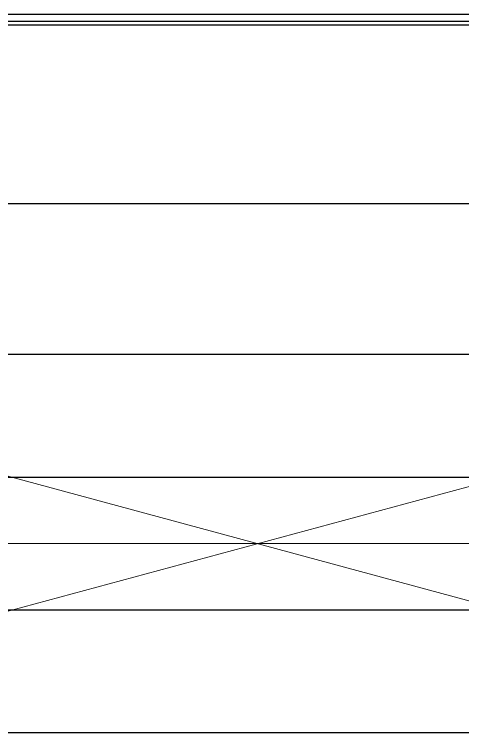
# Model space of a CAD drawing. Header units: millimetres. Extents: x 0 to 53000, y -591 to 24400.
# Drawn here: x 16058.7 to 16177.2, y 12693.4 to 12883.4 of the extents above; entities that cross this region are included whole.
import ezdxf

# ---------------------------------------------------------------- set-up
doc = ezdxf.new("R2010")
doc.units = ezdxf.units.MM
doc.layers.add('КК перф 40х60', color=6, linetype='Continuous', lineweight=30)
doc.layers.add('Основная', color=7, linetype='Continuous', lineweight=30)
doc.layers.add('Привязки', color=2, linetype='Continuous', lineweight=0, plot=False, transparency=0.8)

msp = doc.modelspace()

# ---------------------------------------------------------------- linework, layer by layer
at = {"layer": 'КК перф 40х60'}
for p, q in [((15897.98053, 12833.39713), (16347.98054, 12833.39713)), ((16307.98054, 12793.39713), (15937.98054, 12793.39713)), ((15937.96954, 12693.39711), (16307.96954, 12693.39711))]:
    msp.add_line(p, q, dxfattribs=at)
at = {"layer": 'Основная', "linetype": 'Continuous'}
for p, q in [((16386.1942, 12883.39713), (15859.76687, 12883.39713)), ((16386.1942, 12883.39713), (15859.76687, 12883.39713)), ((16385.88053, 12883.39713), (15860.08054, 12883.39713)), ((16385.88053, 12883.39713), (15860.08054, 12883.39713)), ((15853.65919, 12880.59714), (16392.30189, 12880.59714)), ((15853.65919, 12880.59714), (16392.30189, 12880.59714)), ((16388.11758, 12881.49714), (15857.84349, 12881.49714)), ((16388.11758, 12881.49714), (15857.84349, 12881.49714))]:
    msp.add_line(p, q, dxfattribs=at)
at = {"layer": 'Основная'}
for p, q in [((16297.98053, 12760.89712), (15947.98053, 12760.89712)), ((15947.98053, 12725.89712), (16297.98053, 12725.89712))]:
    msp.add_line(p, q, dxfattribs=at)
at = {"layer": 'Привязки'}
for p, q in [((17145.48807, 12833.39713), (14570.59023, 12833.39713)), ((15937.96954, 12693.39711), (16307.98054, 12793.39713)), ((15937.98054, 12793.39713), (16307.96954, 12693.39711)), ((17145.48807, 12743.39713), (14570.59023, 12743.39713)), ((17145.48807, 12693.3971), (14570.61223, 12693.3971)), ((15900.50254, 12693.3971), (16345.50253, 12693.3971))]:
    msp.add_line(p, q, dxfattribs=at)

doc.saveas('drawing.dxf')
